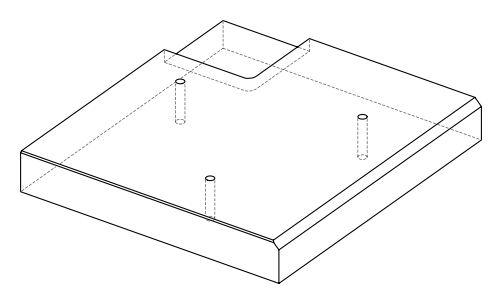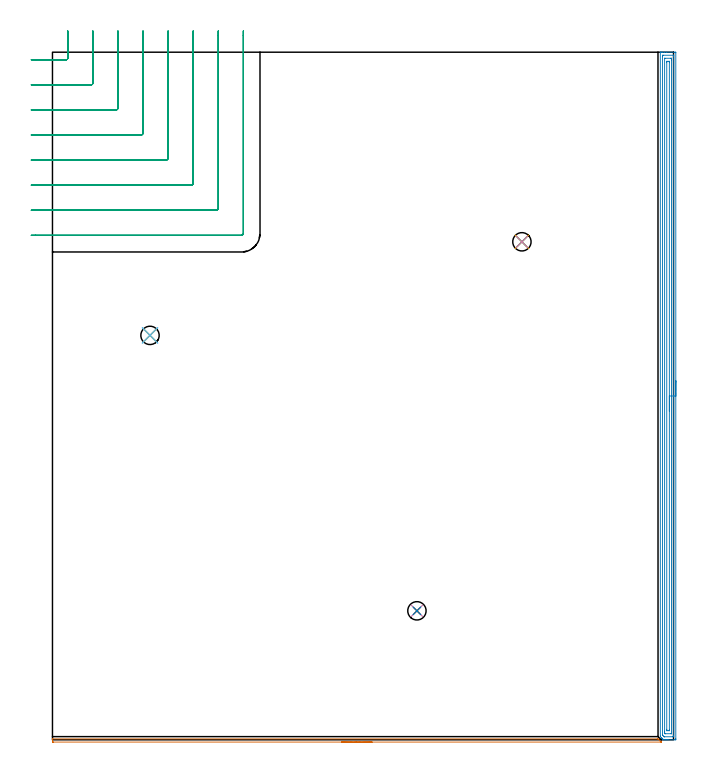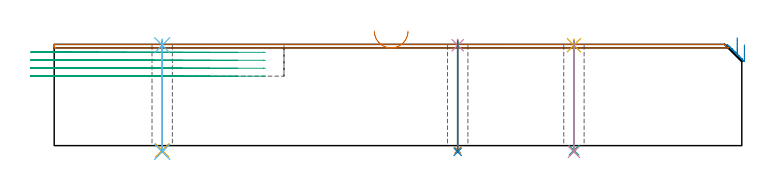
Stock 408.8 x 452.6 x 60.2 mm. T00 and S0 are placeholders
(PLAN: 12 operations, 8 tool changes, 30.7 min)
(1 AREA_MILL | FG_CHAMFER_SURFACE | UGT0205_001 | 3.35 min | 888 mm3)
(2 AREA_MILL_1 | FG_CHAMFER_SURFACE_1 | UGT0205_001 | 14.7 min | 23534 mm3)
(3 MILL_CORNER_NOTCH_RECTANGULAR | CORNER_NOTCH_RECTANGULAR | UGT0201_105 | Follow Part, ap 5.5, ae 75% | 11 min | 338920 mm3)
(4 SPOT_DRILL | STEP1HOLE | NXT0321_9005460120000 | 0.03 min | 9 mm3)
(5 SPOT_DRILL_1 | STEP1HOLE_1 | NXT0321_9005460120000 | 0.03 min | 29 mm3)
(6 SPOT_DRILL_2 | STEP1HOLE_2 | NXT0321_9005460120000 | 0.03 min | 26 mm3)
(7 DRILL_THROUGH_HOLE_INTO_CENTER | STEP1HOLE | NXT0301_042 | 0.26 min | 2359 mm3)
(8 DRILL_TO_ENLARGE_THROUGH_HOLE | STEP1HOLE | NXT0301_092 | 0.27 min | 4537 mm3)
(9 DRILL_THROUGH_HOLE_INTO_CENTER_1 | STEP1HOLE_1 | NXT0301_042 | 0.26 min | 2360 mm3)
(10 DRILL_TO_ENLARGE_THROUGH_HOLE_1 | STEP1HOLE_1 | NXT0301_092 | 0.27 min | 4529 mm3)
(11 DRILL_THROUGH_HOLE_INTO_CENTER_2 | STEP1HOLE_2 | NXT0301_042 | 0.26 min | 2365 mm3)
(12 DRILL_TO_ENLARGE_THROUGH_HOLE_2 | STEP1HOLE_2 | NXT0301_092 | 0.27 min | 4539 mm3)
(TOOL UGT0205_001 | Chamfer Mill 20 x 3 x 45 deg. | D20 FL50 Z2)
(TOOL UGT0201_105 | End Mill 22 mm | D22 FL25 Z2)
(TOOL NXT0321_9005460120000 | NC Spot Drill, 142deg, 12mm, Carbide, Uncoated | D12 PA142 FL30 Z2)
(TOOL NXT0301_042 | Carbide Drill 7.1mm [860.1-0710-057A1-MM 2214] | D7.1 PA140 FL85 Z2)
(TOOL NXT0301_092 | Carbide Drill 12.1mm [860.1-1210-061A1-MM 2214] | D12.1 PA140 FL77 Z2)
(OP 1 AREA_MILL)
G17 G21 G94 G90
T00 M6
G54
G17 G0 G90 X210.35 Y-1.5 S1061 M3
G43 Z70.2 H0
Z68.1
G94 G1 X210.312 Z67.228 F250.
X210.198 Z66.364
X210.009 Z65.512
X209.747 Z64.68
X209.413 Z63.874
X209.01 Z63.1
X208.542 Z62.364
X208.011 Z61.672
X207.421 Z61.029
X206.778 Z60.44
X206.086 Z59.908
X205.35 Z59.44
X204.576 Z59.037
X203.77 Z58.703
X202.938 Z58.441
X202.087 Z58.252
X201.222 Z58.138
X200.35 Z58.1
X0.622
X0.477 Y-1.499 Z58.101
X0.175 Y-1.496 Z58.104
X0.002 Y-1.491 Z58.105
X0. Y-1.246 Z58.351
Y-0.896 Z58.699
Y-0.196 Z59.403
Y0.127 Z59.726
X0.008 Y0.541 Z60.132
X0.01 Y0.597 Z60.188
X0.175 Y0.6 Z60.2
X398.291
X398.597 Y0.594 Z60.19
X398.608
X399.184 Y0.016 Z59.615
X400.376 Y-1.175 Z58.424
X400.544 Y-1.342 Z58.255
X400.674 Y-1.477 Z58.121
X400.683 Y-1.494 Z58.103
X400.674 Y-1.499 Z58.099
X200.35 Y-1.5 Z58.1
X199.479 Z58.138
X198.614 Z58.252
X197.762 Z58.441
X196.93 Z58.703
X196.124 Z59.037
X195.35 Z59.44
X194.614 Z59.908
X193.922 Z60.44
X193.279 Z61.029
X192.69 Z61.672
X192.159 Z62.364
X191.69 Z63.1
X191.287 Z63.874
X190.953 Z64.68
X190.691 Z65.512
X190.502 Z66.364
X190.388 Z67.228
X190.35 Z68.1
G0 Z70.2
M5
M2
(OP 2 AREA_MILL_1)
G17 G21 G94 G90
T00 M6
G54
G17 G0 G90 X410.3 Y236.3 S1061 M3
G43 Z70.2 H0
Z60.
G94 G1 Y236.262 Z59.128 F250.
Y236.148 Z58.264
Y235.959 Z57.412
Y235.697 Z56.58
Y235.363 Z55.774
Y234.96 Z55.
Y234.492 Z54.264
Y233.96 Z53.572
Y233.371 Z52.929
Y232.728 Z52.34
Y232.036 Z51.808
Y231.3 Z51.34
Y230.526 Z50.937
Y229.72 Z50.603
Y228.888 Z50.341
Y228.036 Z50.152
Y227.172 Z50.038
Y226.3 Z50.
X410.299 Y0.624 Z50.001
X410.295 Y0.004 Z50.003
X410.293 Y0.002 Z50.004
X409.671 Y0. Z50.626
X405.2 Z55.094
X404.66 Z55.637
X404.306 Z55.99
X403.766 Z56.53
X403.412 Z56.883
X402.602 Z57.697
X402.56 Z57.739
X402.209 Y0.001 Z58.087
X402.171 Y0.028 Z58.127
X401.766 Y0.434 Z58.534
X401.623 Y0.575 Z58.674
X401.576 Y0.624 Z58.723
X401.373 Y0.826 Z58.926
X401.325 Y0.873 Z58.972
X401.278 Y0.922 Z59.021
X401.075 Y1.125 Z59.224
X401.027 Y1.171 Z59.27
X400.98 Y1.22 Z59.319
X400.777 Y1.423 Z59.522
X400.256 Y1.943 Z60.04
X400.104 Y2.096 Z60.19
X400.1 Y2.411 Z60.2
Y452.423
X400.103 Y452.59 Z60.188
X400.139 Y452.596 Z60.152
X400.171 Y452.598 Z60.12
X400.598 Y452.6 Z59.701
X400.915 Z59.384
X401.623 Z58.672
X402.872 Z57.425
X404.306 Z55.99
X409.671 Z50.627
X409.943 Y452.598 Z50.355
X410.292 Y452.59 Z50.006
X410.3 Y452.241 Z49.999
Y226.3 Z50.
X408.886 Z51.414
X408.885 Y2.411 Z51.415
X408.884 Y2.304 Z51.416
X408.881 Y2.194 Z51.419
X408.873 Y2.01 Z51.427
X408.777 Y2.008 Z51.523
X408.293 Y2.001 Z52.007
X402.928 Z57.372
X402.723 Y2.005 Z57.577
X402.673 Y2.009 Z57.627
X402.647 Y2.014 Z57.653
X402.613 Y2.044 Z57.687
X402.518 Y2.135 Z57.782
X402.239 Y2.411 Z58.061
X401.623 Y3.03 Z58.677
X401.557 Y3.101 Z58.743
X401.525 Y3.136 Z58.775
X401.521 Y3.197 Z58.779
X401.517 Y3.305 Z58.783
X401.515 Y3.413 Z58.785
Y450.189
X401.516 Y450.296 Z58.784
X401.519 Y450.406 Z58.781
X401.527 Y450.59 Z58.773
X401.623 Y450.592 Z58.677
X402.107 Y450.599 Z58.193
X408.777 Z51.523
X408.835 Y450.598 Z51.465
X408.871 Y450.594 Z51.429
X408.876 Y450.591 Z51.424
X408.879 Y450.576 Z51.421
X408.882 Y450.516 Z51.418
X408.885 Y450.298 Z51.415
X408.886 Y450.189 Z51.414
Y226.3
X407.472 Z52.828
X407.471 Y4.199 Z52.829
X407.47 Y4.078 Z52.83
X407.467 Y4.02 Z52.833
X407.466 Y4.012 Z52.834
X407.443 Y4.008 Z52.857
X407.386 Y4.004 Z52.914
X407.187 Y4. Z53.113
X403.61 Y4.001 Z56.69
X403.412 Y4.004 Z56.888
X403.213 Y4.01 Z57.087
X403.094 Y4.017 Z57.206
X403.031 Y4.077 Z57.269
X402.967 Y4.141 Z57.333
X402.939 Y4.172 Z57.361
X402.936 Y4.199 Z57.364
X402.931 Y4.68 Z57.369
X402.929 Y5.093 Z57.371
Y5.576
Y448.401
X402.93 Y448.522 Z57.37
X402.933 Y448.58 Z57.367
X402.934 Y448.588 Z57.366
X402.957 Y448.592 Z57.343
X403.014 Y448.596 Z57.286
X403.213 Y448.6 Z57.087
X406.988 Z53.312
X407.187 Y448.598 Z53.113
X407.32 Y448.595 Z52.98
X407.425 Y448.59 Z52.875
X407.465 Y448.581 Z52.835
X407.466 Y448.561 Z52.834
X407.469 Y448.401 Z52.831
X407.471 Y447.918 Z52.829
X407.472 Y447.507 Z52.828
Y226.3
X406.057 Z54.243
Y6.88
X406.051 Y6.029 Z54.249
X406.048 Y6.01 Z54.252
X406.025 Y6.005 Z54.275
X405.971 Y6.001 Z54.329
X404.428 Z55.872
X404.375 Y6.005 Z55.925
X404.353 Y6.01 Z55.947
X404.35 Y6.024 Z55.95
X404.343 Y6.843 Z55.957
Y6.88
Y445.72
X404.349 Y446.571 Z55.951
X404.352 Y446.59 Z55.948
X404.375 Y446.595 Z55.925
X404.43 Y446.599 Z55.87
X405.972 Z54.328
X406.025 Y446.595 Z54.275
X406.048 Y446.59 Z54.252
X406.05 Y446.576 Z54.25
X406.057 Y445.757 Z54.243
Y445.72
Y226.3
Y225.428 Z54.281
Y224.563 Z54.395
Y223.712 Z54.583
Y222.88 Z54.846
Y222.074 Z55.18
Y221.3 Z55.582
Y220.564 Z56.051
Y219.872 Z56.582
Y219.229 Z57.172
Y218.64 Z57.815
Y218.108 Z58.507
Y217.64 Z59.243
Y217.237 Z60.016
Y216.903 Z60.822
Y216.641 Z61.654
Y216.452 Z62.506
Y216.338 Z63.371
Y216.3 Z64.243
G0 Z70.2
M5
M2
(OP 3 MILL_CORNER_NOTCH_RECTANGULAR)
G17 G21 G94 G90
T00 M6
G54
G17 G0 G90 X-14. Y447.6 S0 M3
G43 Z70.2 H0
Z55.475
G94 G1 X-11. F250.
X9.008 F500.
G3 X10.1 Y448.692 R1.1
G1 Y463.6
Y466.6 F250.
G0 Z70.2
X-14. Y431.1
Z55.475
G1 X-11.
X25.508 F500.
G3 X26.6 Y432.192 R1.1
G1 Y463.6
Y466.6 F250.
G0 Z70.2
X-14. Y414.6
Z55.475
G1 X-11.
X42.007 F500.
G3 X43.1 Y415.693 R1.1
G1 Y463.6
Y466.6 F250.
G0 Z70.2
X-14. Y398.1
Z55.475
G1 X-11.
X58.507 F500.
G3 X59.6 Y399.193 R1.1
G1 Y463.6
Y466.6 F250.
G0 Z70.2
X-14. Y381.6
Z55.475
G1 X-11.
X75.006 F500.
G3 X76.1 Y382.694 R1.1
G1 Y463.6
Y466.6 F250.
G0 Z70.2
X-14. Y365.1
Z55.475
G1 X-11.
X91.506 F500.
G3 X92.6 Y366.194 R1.1
G1 Y463.6
Y466.6 F250.
G0 Z70.2
X-14. Y348.6
Z55.475
G1 X-11.
X108.005 F500.
G3 X109.1 Y349.695 R1.1
G1 Y463.6
Y466.6 F250.
G0 Z70.2
X-14. Y332.1
Z55.475
G1 X-11.
X124.505 F500.
G3 X125.6 Y333.195 R1.1
G1 Y463.6
Y466.6 F250.
G0 Z70.2
X-14. Y447.6
Z50.75
G1 X-11.
X9.008 F500.
G3 X10.1 Y448.692 R1.1
G1 Y463.6
Y466.6 F250.
G0 Z70.2
X-14. Y431.1
Z50.75
G1 X-11.
X25.508 F500.
G3 X26.6 Y432.192 R1.1
G1 Y463.6
Y466.6 F250.
G0 Z70.2
X-14. Y414.6
Z50.75
G1 X-11.
X42.007 F500.
G3 X43.1 Y415.693 R1.1
G1 Y463.6
Y466.6 F250.
G0 Z70.2
X-14. Y398.1
Z50.75
G1 X-11.
X58.507 F500.
G3 X59.6 Y399.193 R1.1
G1 Y463.6
Y466.6 F250.
G0 Z70.2
X-14. Y381.6
Z50.75
G1 X-11.
X75.006 F500.
G3 X76.1 Y382.694 R1.1
G1 Y463.6
Y466.6 F250.
G0 Z70.2
X-14. Y365.1
Z50.75
G1 X-11.
X91.506 F500.
G3 X92.6 Y366.194 R1.1
G1 Y463.6
Y466.6 F250.
G0 Z70.2
X-14. Y348.6
Z50.75
G1 X-11.
X108.005 F500.
G3 X109.1 Y349.695 R1.1
G1 Y463.6
Y466.6 F250.
G0 Z70.2
X-14. Y332.1
Z50.75
G1 X-11.
X124.505 F500.
G3 X125.6 Y333.195 R1.1
G1 Y463.6
Y466.6 F250.
G0 Z70.2
X-14. Y447.6
Z46.025
G1 X-11.
X9.008 F500.
G3 X10.1 Y448.692 R1.1
G1 Y463.6
Y466.6 F250.
G0 Z70.2
X-14. Y431.1
Z46.025
G1 X-11.
X25.508 F500.
G3 X26.6 Y432.192 R1.1
G1 Y463.6
Y466.6 F250.
G0 Z70.2
X-14. Y414.6
Z46.025
G1 X-11.
X42.007 F500.
G3 X43.1 Y415.693 R1.1
G1 Y463.6
Y466.6 F250.
G0 Z70.2
X-14. Y398.1
Z46.025
G1 X-11.
X58.507 F500.
G3 X59.6 Y399.193 R1.1
G1 Y463.6
Y466.6 F250.
G0 Z70.2
X-14. Y381.6
Z46.025
G1 X-11.
X75.006 F500.
G3 X76.1 Y382.694 R1.1
G1 Y463.6
Y466.6 F250.
G0 Z70.2
X-14. Y365.1
Z46.025
G1 X-11.
X91.506 F500.
G3 X92.6 Y366.194 R1.1
G1 Y463.6
Y466.6 F250.
G0 Z70.2
X-14. Y348.6
Z46.025
G1 X-11.
X108.005 F500.
G3 X109.1 Y349.695 R1.1
G1 Y463.6
Y466.6 F250.
G0 Z70.2
X-14. Y332.1
Z46.025
G1 X-11.
X124.505 F500.
G3 X125.6 Y333.195 R1.1
G1 Y463.6
Y466.6 F250.
G0 Z70.2
X-14. Y447.6
Z41.3
G1 X-11.
X9.008 F500.
G3 X10.1 Y448.692 R1.1
G1 Y463.6
Y466.6 F250.
G0 Z70.2
X-14. Y431.1
Z41.3
G1 X-11.
X25.508 F500.
G3 X26.6 Y432.192 R1.1
G1 Y463.6
Y466.6 F250.
G0 Z70.2
X-14. Y414.6
Z41.3
G1 X-11.
X42.007 F500.
G3 X43.1 Y415.693 R1.1
G1 Y463.6
Y466.6 F250.
G0 Z70.2
X-14. Y398.1
Z41.3
G1 X-11.
X58.507 F500.
G3 X59.6 Y399.193 R1.1
G1 Y463.6
Y466.6 F250.
G0 Z70.2
X-14. Y381.6
Z41.3
G1 X-11.
X75.006 F500.
G3 X76.1 Y382.694 R1.1
G1 Y463.6
Y466.6 F250.
G0 Z70.2
X-14. Y365.1
Z41.3
G1 X-11.
X91.506 F500.
G3 X92.6 Y366.194 R1.1
G1 Y463.6
Y466.6 F250.
G0 Z70.2
X-14. Y348.6
Z41.3
G1 X-11.
X108.005 F500.
G3 X109.1 Y349.695 R1.1
G1 Y463.6
Y466.6 F250.
G0 Z70.2
X-14. Y332.1
Z41.3
G1 X-11.
X124.505 F500.
G3 X125.6 Y333.195 R1.1
G1 Y463.6
Y466.6 F250.
G0 Z70.2
M5
M2
(OP 4 SPOT_DRILL)
G17 G21 G94 G90
T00 M6
G54
G17 G0 G90 X239.9 Y84.9 S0 M3
G43 Z70.2 H0
G94 G81 G98 Z59.675 F250. R63.2
G80
M5
M2
(OP 5 SPOT_DRILL_1)
G17 G21 G94 G90
T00 M6
G54
G17 G0 G90 X309. Y327.8 S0 M3
G43 Z70.2 H0
G94 G81 G98 Z59.675 F250. R63.2
G80
M5
M2
(OP 6 SPOT_DRILL_2)
G17 G21 G94 G90
T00 M6
G54
G17 G0 G90 X64.2 Y266.2 S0 M3
G43 Z70.2 H0
G94 G81 G98 Z59.675 F250. R63.2
G80
M5
M2
(OP 7 DRILL_THROUGH_HOLE_INTO_CENTER)
G17 G21 G94 G90
T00 M6
G54
G17 G0 G90 X239.9 Y84.9 S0 M3
G43 Z70.2 H1
G94 G73 G98 Z-2.792 F250. Q6.999 R62.2
G80
M5
M2
(OP 8 DRILL_TO_ENLARGE_THROUGH_HOLE)
G17 G21 G94 G90
T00 M6
G54
G17 G0 G90 X239.9 Y84.9 S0 M3
G43 Z70.2 H1
G94 G73 G98 Z-3.702 F250. Q10.65 R62.2
G80
M5
M2
(OP 9 DRILL_THROUGH_HOLE_INTO_CENTER_1)
G17 G21 G94 G90
T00 M6
G54
G17 G0 G90 X309. Y327.8 S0 M3
G43 Z70.2 H1
G94 G73 G98 Z-2.792 F250. Q6.999 R62.2
G80
M5
M2
(OP 10 DRILL_TO_ENLARGE_THROUGH_HOLE_1)
G17 G21 G94 G90
T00 M6
G54
G17 G0 G90 X309. Y327.8 S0 M3
G43 Z70.2 H1
G94 G73 G98 Z-3.702 F250. Q10.65 R62.2
G80
M5
M2
(OP 11 DRILL_THROUGH_HOLE_INTO_CENTER_2)
G17 G21 G94 G90
T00 M6
G54
G17 G0 G90 X64.2 Y266.2 S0 M3
G43 Z70.2 H1
G94 G73 G98 Z-2.792 F250. Q6.999 R62.2
G80
M5
M2
(OP 12 DRILL_TO_ENLARGE_THROUGH_HOLE_2)
G17 G21 G94 G90
T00 M6
G54
G17 G0 G90 X64.2 Y266.2 S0 M3
G43 Z70.2 H1
G94 G73 G98 Z-3.702 F250. Q10.65 R62.2
G80
M5
M2
